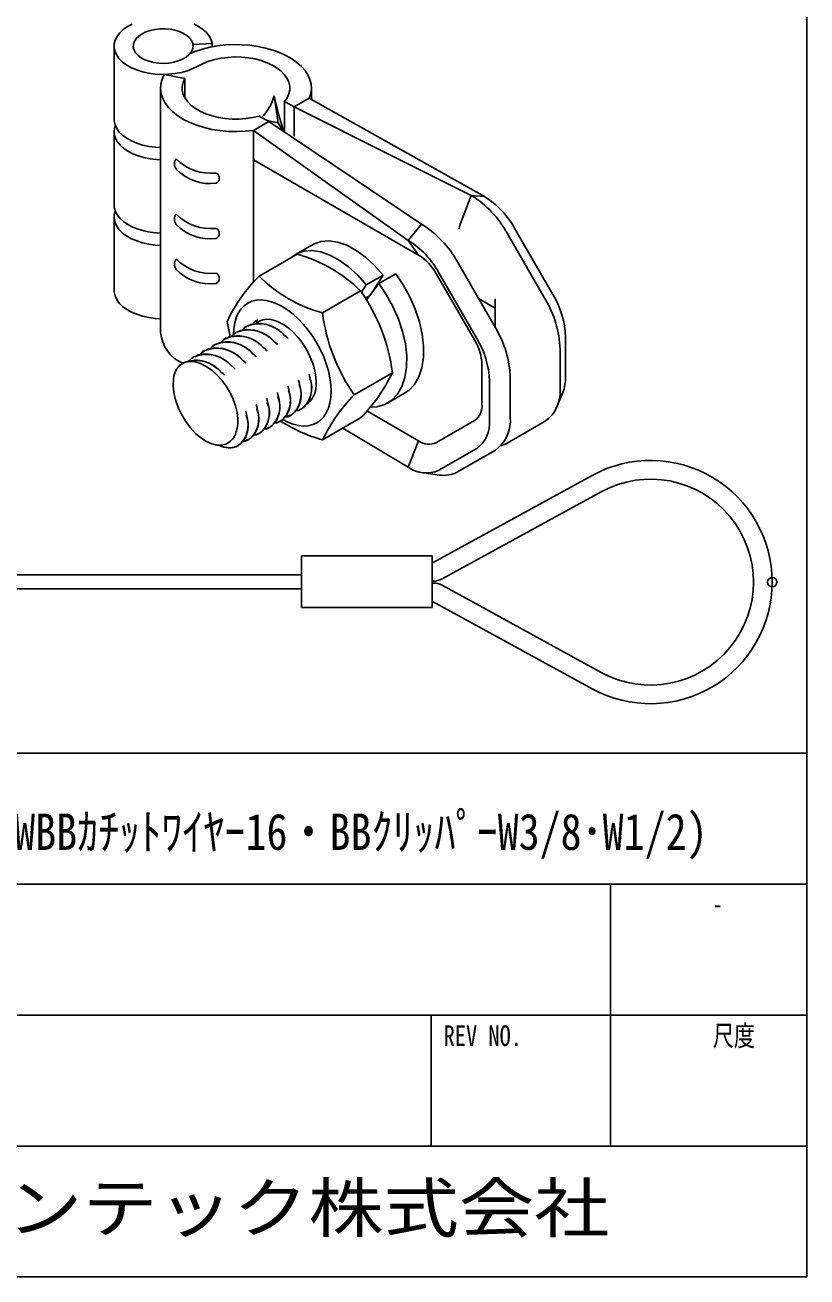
# Model space of a CAD drawing. Units: millimetres on the paper. Extents: x -142 to 140, y -97 to 98.
# Drawn here: x 98.6 to 140.4, y -96.8 to -29.9 of the extents above; entities that cross this region are included whole.
import ezdxf
from ezdxf.enums import TextEntityAlignment as Align

# ---------------------------------------------------------------- set-up
doc = ezdxf.new("R2010")
doc.units = ezdxf.units.MM
doc.header["$PDMODE"] = 32
doc.header["$PDSIZE"] = 0.5
doc.layers.add('0-0_文字･図枠･寸法', color=7, linetype='Continuous')
doc.layers.add('0-1_0', color=7, linetype='Continuous')
doc.styles.add('ＭＳ ゴシック', font='')
doc.styles.get('ＭＳ ゴシック').set_extended_font_data('MS Gothic')

msp = doc.modelspace()

# ---------------------------------------------------------------- linework, layer by layer
at = {"layer": '0-0_文字･図枠･寸法'}
for p, q in [((140.448, -96.813), (140.448, -24.563)), ((140.448, -75.813), (61.948, -75.813)), ((129.948, -75.813), (129.948, -89.813)), ((140.448, -82.813), (61.948, -82.813)), ((120.348, -82.813), (120.348, -89.813)), ((140.448, -89.813), (30.448, -89.813)), ((-141.552, -96.813), (140.448, -96.813))]:
    msp.add_line(p, q, dxfattribs=at)
msp.add_lwpolyline([(140.448, -68.813), (30.448, -68.813), (30.448, -96.813)], dxfattribs=at)
at = {"layer": '0-1_0'}
for p, q in [((103.405, -31.009), (103.405, -34.928)), ((107.495, -31.379), (107.495, -31.397)), ((107.623, -30.929), (108.643, -30.877)), ((108.643, -30.877), (108.643, -31.048)), ((107.617, -32.215), (107.884, -32.08)), ((106.086, -32.536), (107.182, -32.742)), ((107.182, -33.769), (107.182, -32.742)), ((105.889, -33.256), (105.889, -46.318)), ((113.951, -33.857), (113.951, -33.256)), ((112.519, -33.972), (112.519, -35.618)), ((112.519, -33.972), (113.027, -34.266)), ((113.841, -33.795), (113.027, -34.266)), ((113.841, -33.795), (123.206, -39.054)), ((111.67, -35.049), (111.161, -34.756)), ((113.027, -35.833), (113.027, -34.266)), ((110.855, -35.519), (111.67, -35.049)), ((112.443, -35.567), (112.182, -35.111)), ((103.405, -35.581), (103.405, -39.5)), ((110.855, -35.519), (110.855, -37.087)), ((110.855, -37.087), (110.855, -43.657)), ((110.855, -37.087), (119.685, -42.184)), ((122.501, -38.991), (121.917, -40.495)), ((123.206, -39.054), (122.501, -38.991)), ((103.405, -40.153), (103.405, -44.071)), ((119.842, -40.526), (119.136, -41.404)), ((126.867, -44.292), (124.838, -40.776)), ((119.136, -41.404), (119.685, -42.184)), ((126.45, -44.532), (124.421, -41.017)), ((111.153, -43.313), (113.189, -42.138)), ((114.01, -41.627), (113.105, -42.149)), ((123.791, -46.068), (121.761, -42.553)), ((116.883, -43.772), (117.788, -43.249)), ((117.788, -43.249), (117.261, -44.097)), ((120.645, -43.197), (122.674, -46.712)), ((122.797, -46.641), (120.768, -43.126)), ((114.549, -45.274), (116.585, -44.098)), ((116.633, -44.174), (116.883, -43.772)), ((116.891, -44.581), (117.556, -43.71)), ((117.533, -43.741), (117.502, -43.709)), ((117.051, -44.372), (116.837, -44.495)), ((123.773, -45.018), (122.891, -44.509)), ((123.773, -46.037), (123.773, -44.529)), ((109.606, -46.534), (109.455, -45.729)), ((110.504, -45.975), (110.495, -45.98)), ((111.069, -45.648), (111.061, -45.653)), ((109.373, -46.628), (109.364, -46.633)), ((109.938, -46.301), (109.929, -46.306)), ((127.543, -48.671), (127.543, -46.566)), ((108.242, -47.281), (108.233, -47.286)), ((108.807, -46.954), (108.798, -46.959)), ((127.245, -49.314), (127.245, -47.208)), ((107.107, -47.947), (106.835, -48.159)), ((107.101, -47.939), (106.926, -48.067)), ((107.111, -47.934), (107.102, -47.939)), ((107.287, -47.874), (107.222, -47.907)), ((107.676, -47.607), (107.667, -47.612)), ((123.072, -48.05), (123.072, -50.156)), ((113.844, -48.587), (113.837, -48.545)), ((116.247, -49.65), (118.283, -48.475)), ((124.586, -50.849), (124.586, -48.743)), ((112.147, -49.567), (112.141, -49.524)), ((112.713, -49.241), (112.706, -49.197)), ((113.279, -48.914), (113.272, -48.871)), ((123.473, -51.021), (123.473, -48.915)), ((111.016, -50.221), (111.009, -50.177)), ((111.582, -49.894), (111.575, -49.85)), ((118.025, -50.096), (118.93, -49.574)), ((127.066, -50.329), (127.391, -49.535)), ((110.451, -50.547), (110.444, -50.503)), ((112.871, -50.748), (112.88, -50.743)), ((113.436, -50.422), (113.445, -50.416)), ((119.685, -52.111), (116.917, -50.514)), ((111.74, -51.401), (111.749, -51.396)), ((112.305, -51.075), (112.314, -51.069)), ((114.549, -52.066), (116.585, -50.891)), ((119.136, -53.525), (115.638, -51.437)), ((122.674, -51.034), (120.645, -52.206)), ((124.421, -52.243), (126.45, -51.071)), ((109.537, -52.178), (109.599, -52.142)), ((109.599, -52.151), (109.543, -52.189)), ((109.55, -52.185), (109.593, -52.172)), ((109.569, -52.174), (109.57, -52.173)), ((110.608, -52.054), (110.617, -52.049)), ((111.174, -51.728), (111.183, -51.722)), ((119.136, -53.525), (119.685, -52.111)), ((110.043, -52.381), (110.052, -52.375)), ((120.768, -53.687), (122.797, -52.515)), ((121.761, -53.778), (123.791, -52.606)), ((119.96, -53.825), (120.81, -53.941)), ((120.459, -58.615), (128.965, -53.96)), ((129.445, -54.838), (120.939, -59.493)), ((113.417, -58.269), (120.417, -58.269)), ((113.417, -61.019), (113.417, -58.269)), ((120.417, -61.019), (120.417, -58.269)), ((120.417, -58.615), (120.459, -58.615)), ((83.591, -59.269), (113.417, -59.269)), ((113.417, -60.019), (83.591, -60.019)), ((120.459, -59.615), (120.417, -59.615)), ((120.417, -59.715), (120.459, -59.715)), ((120.939, -59.838), (129.445, -64.493)), ((120.459, -60.715), (120.417, -60.715)), ((128.965, -65.371), (120.459, -60.715)), ((120.417, -61.019), (113.417, -61.019))]:
    msp.add_line(p, q, dxfattribs=at)
for points in [[(104.378, -29.832), (104.118, -29.972), (103.893, -30.13), (103.707, -30.304), (103.564, -30.491), (103.465, -30.688), (103.414, -30.89), (103.41, -31.095), (103.454, -31.298), (103.545, -31.496), (103.681, -31.685), (103.86, -31.862), (104.079, -32.023), (104.334, -32.165), (104.619, -32.287), (104.931, -32.385), (105.262, -32.458), (105.607, -32.504), (105.96, -32.523), (106.315, -32.515), (106.664, -32.479), (107.001, -32.416), (107.321, -32.327), (107.617, -32.215)], [(108.643, -30.877), (108.588, -30.675), (108.486, -30.479), (108.34, -30.292), (108.151, -30.119), (107.924, -29.962), (107.662, -29.824)], [(113.841, -33.795), (113.919, -33.548), (113.951, -33.298), (113.935, -33.047), (113.873, -32.799), (113.765, -32.555), (113.612, -32.32), (113.416, -32.096), (113.179, -31.886), (112.905, -31.691), (112.595, -31.515), (112.255, -31.358), (111.887, -31.224), (111.497, -31.114), (111.088, -31.028), (110.665, -30.968), (110.234, -30.935), (109.8, -30.929), (109.366, -30.95), (108.939, -30.998), (108.524, -31.072), (108.125, -31.172), (107.746, -31.296), (107.473, -31.406)], [(112.519, -33.972), (112.655, -33.776), (112.747, -33.571), (112.794, -33.361), (112.794, -33.15), (112.747, -32.94), (112.655, -32.735), (112.518, -32.539), (112.339, -32.354), (112.121, -32.184), (111.868, -32.031), (111.583, -31.898), (111.271, -31.787), (110.937, -31.7), (110.586, -31.638), (110.225, -31.603), (109.859, -31.594), (109.494, -31.612), (109.136, -31.656), (108.79, -31.727), (108.463, -31.822), (108.159, -31.94), (107.884, -32.08)], [(106.086, -32.536), (105.971, -32.787), (105.906, -33.044), (105.89, -33.303), (105.924, -33.562), (106.008, -33.817), (106.14, -34.065), (106.32, -34.302), (106.544, -34.527), (106.81, -34.736), (107.115, -34.927), (107.454, -35.097), (107.825, -35.244), (108.221, -35.366), (108.638, -35.462), (109.072, -35.531), (109.516, -35.571), (109.965, -35.583), (110.413, -35.565), (110.855, -35.519)], [(111.161, -34.756), (110.815, -34.836), (110.454, -34.889), (110.085, -34.915), (109.712, -34.914), (109.343, -34.884), (108.984, -34.827), (108.64, -34.745), (108.318, -34.637), (108.022, -34.506), (107.758, -34.354), (107.531, -34.183), (107.343, -33.998), (107.199, -33.799), (107.1, -33.592), (107.049, -33.379), (107.045, -33.164), (107.09, -32.95), (107.182, -32.742)], [(111.956, -33.674), (112.182, -35.111), (111.577, -34.996)], [(113.027, -34.266), (118.332, -36.912), (122.501, -38.991)], [(103.405, -34.928), (103.41, -35.014), (103.454, -35.217), (103.545, -35.415), (103.681, -35.604), (103.86, -35.78), (104.079, -35.941), (104.334, -36.084), (104.619, -36.205), (104.931, -36.303), (105.262, -36.376), (105.607, -36.423), (105.889, -36.44)], [(103.467, -35.254), (103.444, -35.321), (103.407, -35.523), (103.417, -35.726), (103.474, -35.926), (103.577, -36.12), (103.724, -36.305), (103.912, -36.476), (104.139, -36.631), (104.399, -36.768), (104.688, -36.883), (105.002, -36.975), (105.334, -37.041), (105.678, -37.082), (105.889, -37.093)], [(111.67, -35.049), (116.246, -38.116), (119.842, -40.526)], [(110.855, -35.519), (115.493, -38.814), (119.136, -41.404)], [(103.405, -39.5), (103.417, -39.645), (103.474, -39.845), (103.577, -40.039), (103.724, -40.223), (103.912, -40.395), (104.139, -40.55), (104.399, -40.686), (104.688, -40.802), (105.002, -40.893), (105.334, -40.96), (105.678, -41.001), (105.889, -41.012)], [(103.467, -39.826), (103.465, -39.831), (103.414, -40.034), (103.41, -40.239), (103.454, -40.442), (103.545, -40.64), (103.681, -40.829), (103.86, -41.005), (104.079, -41.166), (104.334, -41.309), (104.619, -41.43), (104.931, -41.528), (105.262, -41.601), (105.607, -41.648), (105.889, -41.665)], [(121.917, -40.495), (121.872, -40.647), (121.857, -40.791)], [(114.014, -41.634), (114.071, -41.594), (114.462, -41.457), (114.896, -41.425), (115.357, -41.494), (115.841, -41.662), (116.344, -41.931), (116.848, -42.295), (117.335, -42.741), (117.788, -43.249)], [(112.898, -42.306), (113.166, -42.116), (113.557, -41.979), (113.991, -41.947), (114.452, -42.016), (114.936, -42.184), (115.439, -42.454), (115.943, -42.818), (116.43, -43.263), (116.883, -43.772)], [(117.556, -43.71), (118.461, -43.188), (118.86, -43.774), (119.214, -44.413), (119.509, -45.081), (119.733, -45.755), (119.881, -46.41), (119.953, -47.042), (119.947, -47.649), (119.859, -48.207), (119.694, -48.695), (119.458, -49.098), (119.156, -49.417), (118.923, -49.563)], [(103.405, -44.071), (103.41, -44.157), (103.454, -44.36), (103.545, -44.558), (103.681, -44.747), (103.86, -44.924), (104.079, -45.085), (104.334, -45.227), (104.619, -45.349), (104.931, -45.447), (105.262, -45.52), (105.607, -45.566), (105.889, -45.584)], [(117.556, -43.71), (117.955, -44.297), (118.309, -44.935), (118.604, -45.604), (118.828, -46.277), (118.976, -46.932), (119.048, -47.565), (119.042, -48.172), (118.955, -48.729), (118.789, -49.217), (118.553, -49.621), (118.251, -49.94), (117.881, -50.17), (117.454, -50.301), (117.079, -50.322)], [(109.786, -46.443), (109.803, -46.114), (109.852, -45.809), (109.933, -45.531), (110.045, -45.283), (110.187, -45.069), (110.356, -44.891), (110.551, -44.751), (110.77, -44.652), (111.009, -44.594), (111.265, -44.579), (111.536, -44.605), (111.817, -44.674), (112.106, -44.784), (112.399, -44.934), (112.691, -45.122), (112.98, -45.345), (113.261, -45.601), (113.532, -45.887), (113.788, -46.199), (114.027, -46.533), (114.246, -46.884), (114.441, -47.249), (114.61, -47.623), (114.752, -48.001), (114.864, -48.378), (114.945, -48.75), (114.994, -49.112), (115.011, -49.459), (114.994, -49.787), (114.945, -50.092), (114.864, -50.37), (114.752, -50.618), (114.61, -50.833), (114.441, -51.011), (114.246, -51.15), (114.027, -51.249), (113.788, -51.307), (113.532, -51.323), (113.261, -51.296)], [(110.469, -46.165), (110.168, -46.214), (109.983, -46.309)], [(110.501, -45.99), (110.402, -46.04), (110.248, -46.195)], [(110.481, -46.021), (110.386, -46.07), (110.263, -46.193)], [(111.035, -45.839), (110.734, -45.888), (110.549, -45.982)], [(111.066, -45.663), (110.968, -45.714), (110.813, -45.869)], [(111.046, -45.695), (110.951, -45.743), (110.829, -45.866)], [(114.208, -48.996), (114.192, -48.701), (114.141, -48.393), (114.059, -48.076), (113.945, -47.758), (113.803, -47.442), (113.634, -47.136), (113.442, -46.846), (113.231, -46.576), (113.005, -46.331), (112.767, -46.117), (112.522, -45.937), (112.275, -45.794), (112.03, -45.692), (111.792, -45.632), (111.566, -45.614), (111.355, -45.641), (111.163, -45.71), (110.995, -45.821), (110.987, -45.828)], [(109.338, -46.818), (109.037, -46.867), (108.852, -46.962)], [(109.369, -46.643), (109.271, -46.693), (109.116, -46.848)], [(109.35, -46.674), (109.255, -46.723), (109.132, -46.846)], [(109.903, -46.492), (109.603, -46.541), (109.418, -46.635)], [(109.935, -46.317), (109.837, -46.367), (109.682, -46.522)], [(109.916, -46.348), (109.82, -46.396), (109.697, -46.519)], [(112.141, -46.965), (112.067, -46.9), (111.992, -46.833)], [(112.149, -46.971), (112.04, -46.866), (112, -46.84)], [(112.708, -46.64), (112.634, -46.574), (112.559, -46.508)], [(112.714, -46.644), (112.606, -46.54), (112.566, -46.514)], [(108.207, -47.471), (107.906, -47.52), (107.722, -47.615)], [(108.238, -47.296), (108.14, -47.346), (107.985, -47.501)], [(108.219, -47.327), (108.123, -47.376), (108.001, -47.499)], [(108.772, -47.145), (108.472, -47.194), (108.287, -47.288)], [(108.804, -46.97), (108.705, -47.02), (108.551, -47.175)], [(108.784, -47.001), (108.689, -47.049), (108.566, -47.172)], [(111.011, -47.619), (110.936, -47.553), (110.861, -47.485)], [(111.018, -47.624), (110.909, -47.519), (110.869, -47.493)], [(111.575, -47.292), (111.501, -47.226), (111.426, -47.158)], [(111.583, -47.297), (111.474, -47.193), (111.435, -47.167)], [(109.975, -51.511), (110.024, -51.234), (110.027, -50.925), (109.986, -50.594), (109.902, -50.251), (109.773, -49.892), (109.606, -49.539), (109.4, -49.195), (109.165, -48.877), (108.904, -48.589), (108.628, -48.342), (108.331, -48.136), (108.033, -47.987), (107.743, -47.899), (107.468, -47.873), (107.196, -47.913)], [(107.673, -47.622), (107.574, -47.673), (107.42, -47.828)], [(107.653, -47.654), (107.558, -47.702), (107.435, -47.825)], [(109.884, -48.276), (109.809, -48.21), (109.733, -48.142)], [(109.887, -48.277), (109.778, -48.172), (109.738, -48.146)], [(110.447, -47.947), (110.372, -47.881), (110.296, -47.813)], [(110.452, -47.95), (110.343, -47.846), (110.304, -47.82)], [(106.576, -48.794), (106.564, -49.148), (106.604, -49.53), (106.696, -49.929), (106.838, -50.333), (107.021, -50.718), (107.242, -51.086), (107.492, -51.419), (107.765, -51.715), (108.05, -51.958), (108.343, -52.148), (108.625, -52.274), (108.897, -52.341), (109.151, -52.345), (109.38, -52.284), (109.461, -52.243)], [(109.322, -48.606), (109.247, -48.539), (109.171, -48.471)], [(109.321, -48.604), (109.212, -48.499), (109.171, -48.471)], [(113.879, -48.758), (113.859, -48.66), (113.838, -48.56)], [(112.747, -49.406), (112.727, -49.308), (112.706, -49.208)], [(113.313, -49.082), (113.293, -48.984), (113.272, -48.885)], [(111.048, -50.376), (111.028, -50.279), (111.008, -50.18)], [(111.615, -50.053), (111.595, -49.955), (111.574, -49.856)], [(112.181, -49.73), (112.161, -49.632), (112.14, -49.532)], [(113.461, -50.374), (113.542, -50.333), (113.719, -50.143)], [(110.483, -50.703), (110.464, -50.609), (110.444, -50.513)], [(112.33, -51.027), (112.411, -50.987), (112.587, -50.796)], [(112.548, -50.838), (112.698, -50.822), (112.865, -50.738)], [(112.553, -50.834), (112.665, -50.821), (112.825, -50.741)], [(112.896, -50.701), (112.977, -50.66), (113.153, -50.47)], [(113.114, -50.512), (113.263, -50.495), (113.431, -50.411)], [(113.119, -50.507), (113.23, -50.494), (113.391, -50.414)], [(111.198, -51.68), (111.28, -51.64), (111.456, -51.449)], [(111.417, -51.491), (111.567, -51.475), (111.734, -51.391)], [(111.422, -51.487), (111.533, -51.474), (111.694, -51.393)], [(111.764, -51.354), (111.845, -51.313), (112.022, -51.123)], [(111.983, -51.165), (112.132, -51.148), (112.299, -51.064)], [(111.987, -51.16), (112.099, -51.147), (112.259, -51.068)], [(113.261, -51.296), (112.98, -51.227), (112.691, -51.117), (112.421, -50.98)], [(110.067, -52.333), (110.149, -52.293), (110.325, -52.102)], [(110.291, -52.14), (110.402, -52.127), (110.562, -52.047)], [(110.298, -52.143), (110.436, -52.128), (110.603, -52.044)], [(110.633, -52.007), (110.714, -51.966), (110.891, -51.776)], [(110.852, -51.818), (111.001, -51.801), (111.168, -51.717)], [(110.856, -51.813), (110.968, -51.8), (111.128, -51.72)], [(124.079, -52.38), (124.223, -52.336), (124.421, -52.243)]]:
    msp.add_lwpolyline(points, dxfattribs=at)
msp.add_lwpolyline([(104.898, -30.356), (104.723, -30.476), (104.586, -30.611), (104.49, -30.758), (104.438, -30.911), (104.433, -31.068), (104.473, -31.223), (104.558, -31.372), (104.685, -31.51), (104.851, -31.634), (105.051, -31.74), (105.279, -31.825), (105.528, -31.886), (105.792, -31.923), (106.063, -31.933), (106.333, -31.916), (106.594, -31.873), (106.839, -31.806), (107.06, -31.715), (107.252, -31.605), (107.409, -31.477), (107.526, -31.335), (107.6, -31.185), (107.628, -31.029), (107.611, -30.873), (107.548, -30.72), (107.442, -30.576), (107.295, -30.444), (107.111, -30.329), (106.896, -30.233), (106.657, -30.16), (106.399, -30.111), (106.131, -30.088), (105.859, -30.091), (105.593, -30.121), (105.339, -30.176), (105.105, -30.255)], close=True, dxfattribs=at)
for centre, radius, start, end in [((109.463, -33.014), 2.579, 315.1881, 345.17455), ((136.154, -28.079), 24.836, 193.01863, 197.62383), ((107.078, -37.312), 0.451, 141.54147, 218.45853), ((108.573, -35.235), 2.578, 224.1836, 276.38279), ((108.527, -35.867), 2.495, 223.74639, 277.61033), ((108.726, -38.068), 0.302, 295.87211, 63.74514), ((119.57, -43.69), 5.539, 28.85561, 58.04532), ((120.715, -43.049), 4.708, 28.85562, 58.04532), ((107.078, -40.269), 0.451, 141.54147, 218.45853), ((108.573, -38.192), 2.578, 224.1836, 276.38279), ((108.527, -38.824), 2.495, 223.74639, 277.61033), ((108.726, -41.025), 0.302, 295.87211, 63.74514), ((116.91, -45.225), 5.539, 28.85561, 58.04532), ((116.645, -45.398), 4.708, 28.85562, 58.04532), ((111.107, -49.665), 7.81, 45.46392, 74.54145), ((107.078, -42.673), 0.451, 141.54147, 218.45853), ((108.573, -40.596), 2.578, 224.1836, 276.38279), ((118.219, -44.534), 2.769, 28.85561, 58.04532), ((108.527, -41.228), 2.495, 223.74639, 277.61033), ((108.726, -43.429), 0.302, 295.87211, 63.74514), ((116.883, -49.145), 8.176, 134.49537, 155.30328), ((116.537, -37.909), 7.628, 225.10876, 254.89661), ((108.731, -49.663), 9.626, 7.09279, 35.31857), ((121.709, -47.397), 5.539, 1.9565, 31.14372), ((122.838, -46.727), 4.708, 1.95652, 31.14371), ((124.101, -44.085), 9.626, 187.09276, 215.3186), ((110.493, -48.17), 2.009, 41.72996, 90.03163), ((111.167, -47.625), 1.767, 38.90036, 111.83855), ((111.058, -47.846), 2.011, 41.70254, 90.02134), ((119.05, -48.932), 5.539, 1.9565, 31.14372), ((107.881, -46.136), 2, 185.2096, 246.33207), ((109.47, -48.604), 1.767, 38.90047, 111.84152), ((109.362, -48.823), 2.008, 41.73661, 90.03356), ((110.036, -48.278), 1.767, 38.90039, 111.83823), ((109.927, -48.496), 2.008, 41.74263, 90.0356), ((110.601, -47.951), 1.767, 38.90057, 111.84255), ((120.304, -48.145), 2.77, 1.95653, 31.14369), ((118.768, -49.076), 4.708, 1.95652, 31.14371), ((108.339, -49.257), 1.767, 38.90047, 111.84029), ((108.23, -49.48), 2.013, 41.67386, 90.01067), ((108.905, -48.931), 1.767, 38.90041, 111.83876), ((108.796, -49.151), 2.01, 41.71277, 90.0254), ((107.66, -48.844), 1.071, 140.30939, 149.4894), ((107.42, -48.629), 0.75, 107.44259, 141.25654), ((107.773, -49.584), 1.767, 38.90038, 111.84028), ((107.667, -49.802), 2.008, 41.50269, 90.09206), ((107.819, -48.924), 1.25, 150.01927, 174.03439), ((112.602, -49.321), 1.371, 307.67691, 23.53333), ((112.33, -49.291), 1.633, 329.1359, 19.14942), ((110.149, -44.562), 9.026, 315.48467, 334.31399), ((125.272, -48.717), 2.272, 338.89352, 1.14127), ((111.47, -49.973), 1.372, 307.68749, 23.56278), ((111.195, -49.943), 1.637, 329.16779, 19.22663), ((112.038, -49.649), 1.369, 307.64683, 23.46532), ((111.763, -49.617), 1.635, 329.149, 19.18149), ((112.892, -49.116), 1.322, 310.82796, 5.22779), ((125.323, -49.503), 1.931, 305.69803, 5.62039), ((110.34, -50.627), 1.371, 307.66933, 23.52168), ((110.059, -50.594), 1.642, 329.20632, 19.31883), ((110.906, -50.301), 1.369, 307.65203, 23.47171), ((110.627, -50.269), 1.639, 329.18643, 19.27098), ((122.683, -55.978), 9.026, 135.48464, 154.31401), ((122.111, -50.25), 0.966, 305.6981, 5.62033), ((109.209, -51.281), 1.37, 307.65435, 23.487), ((108.926, -51.247), 1.644, 329.22365, 19.35997), ((109.775, -50.954), 1.37, 307.66055, 23.48727), ((109.49, -50.92), 1.645, 329.2324, 19.38098), ((122.664, -51.038), 1.931, 305.69803, 5.62039), ((108.061, -51.023), 1.976, 337.88068, 345.67904), ((116.989, -43.613), 8.798, 237.87116, 253.9008), ((121.84, -51.182), 1.642, 305.69805, 5.62035), ((108.853, -51.167), 1.236, 299.45441, 309.94487), ((109.045, -51.431), 0.91, 311.40056, 338.39809), ((120.247, -51.327), 0.966, 234.38182, 294.31395), ((109.536, -51.521), 0.969, 238.03706, 298.47251), ((109.567, -51.514), 0.977, 238.12039, 298.74952), ((120.092, -52.191), 1.641, 234.38185, 294.31393), ((132.087, -59.665), 6.503, 0, 118.69139), ((121.048, -52.469), 1.492, 260.83696, 298.58936), ((132.087, -59.665), 5.503, 241.30861, 118.69139), ((120.459, -58.615), 1, 270, 298.69138), ((120.459, -60.715), 1, 61.30862, 90), ((132.087, -59.665), 6.503, 241.30861, 0)]:
    msp.add_arc(centre, radius, start, end, dxfattribs=at)
msp.add_point((138.591, -59.665), dxfattribs=at)

# ---------------------------------------------------------------- texts
at = {"layer": '0-0_文字･図枠･寸法', "style": 'ＭＳ ゴシック'}
for s, height, width, p in [('天井落下防止金具取付イメージ図(WBBｶﾁｯﾄﾜｲﾔｰ16・BBｸﾘｯﾊﾟｰW3/8･W1/2)', 1.94, 0.85, (63.206, -74.564)), ('-', 1.1, 0.65, (135.427, -77.745)), ('REV NO.', 1.1, 0.8, (121.022, -84.796)), ('尺度', 1.1, 0.75, (135.416, -84.796)), ('日栄インテック株式会社', 2.566, 1.15, (85.611, -95.177))]:
    msp.add_text(s, height=height, dxfattribs=dict(at, width=width)).set_placement(p, align=Align.BOTTOM_LEFT)

doc.saveas('drawing.dxf')
